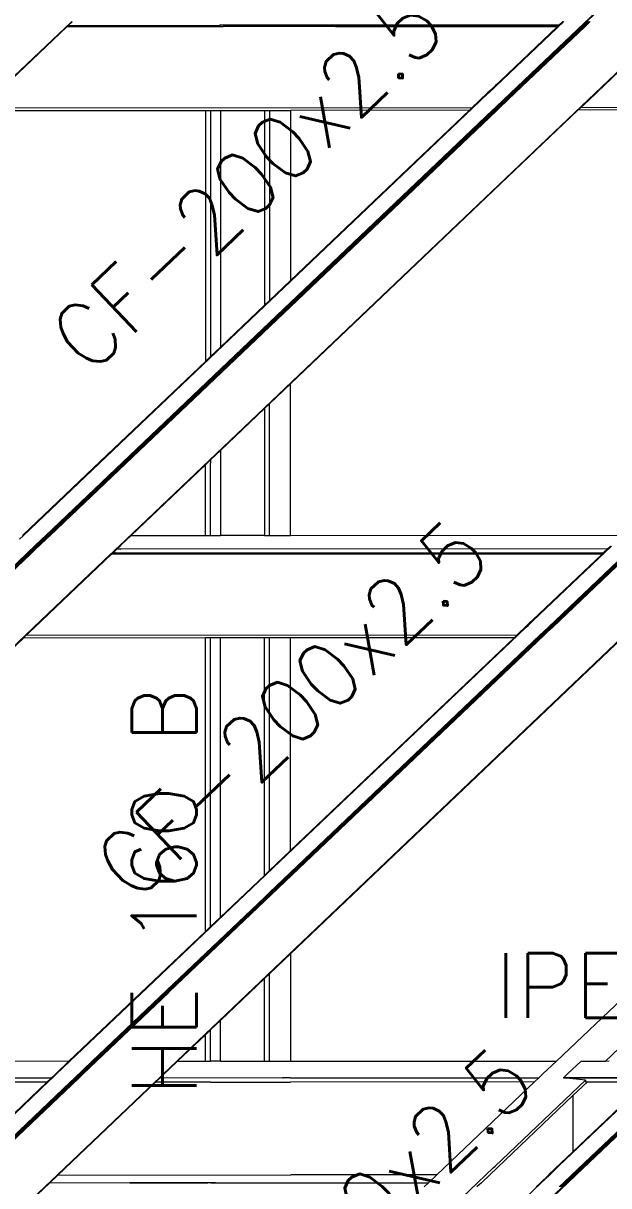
# Model space of a CAD drawing. Header units: millimetres. Extents: x 0 to 42, y 0 to 29.7.
# Drawn here: x 16.706 to 18.092, y 21.444 to 24.195 of the extents above; entities that cross this region are included whole.
import ezdxf
from ezdxf.enums import TextEntityAlignment as Align

# ---------------------------------------------------------------- set-up
doc = ezdxf.new("R2010")
doc.units = ezdxf.units.MM
doc.layers.add('BARRAS_DE_ACERO', color=7, linetype='Continuous', lineweight=9)
doc.layers.add('REFERENCIA_DE_LAS_BARRAS', color=2, linetype='Continuous', lineweight=9)
doc.styles.add('CYPETXT', font='romans__.ttf', dxfattribs={"height": 0.2})

msp = doc.modelspace()

# ---------------------------------------------------------------- linework, layer by layer
at = {"layer": 'BARRAS_DE_ACERO'}
for p, q in [((18.07476, 24.23189), (17.82565, 23.99497)), ((18.06314, 24.22311), (17.97227, 24.13668)), ((16.80897, 24.18715), (15.82384, 23.25024)), ((16.62576, 24.01249), (16.80933, 24.18707)), ((16.66953, 24.05584), (16.81991, 24.19886)), ((16.80912, 24.18729), (16.80897, 24.18715)), ((16.80912, 24.18729), (16.81223, 24.19025)), ((16.80933, 24.18707), (16.80934, 24.18708)), ((16.81537, 24.18707), (16.80933, 24.18707)), ((16.80934, 24.18708), (17.17685, 24.1873)), ((16.80934, 24.18708), (16.80936, 24.1871)), ((16.80936, 24.1871), (16.81244, 24.19003)), ((16.80936, 24.1871), (17.17661, 24.18733)), ((16.82144, 24.19901), (16.81223, 24.19025)), ((16.82143, 24.19858), (16.81244, 24.19003)), ((16.81244, 24.19003), (16.81285, 24.19003)), ((16.81285, 24.19003), (17.01645, 24.19015)), ((16.81537, 24.18707), (17.17685, 24.1873)), ((17.01645, 24.19015), (17.17027, 24.19024)), ((17.96912, 24.19072), (17.1729, 24.19025)), ((17.17661, 24.18733), (17.17908, 24.18733)), ((17.44531, 24.18749), (17.17908, 24.18733)), ((17.44531, 24.18749), (17.53261, 24.18754)), ((17.44548, 24.18746), (17.53281, 24.18752)), ((17.53281, 24.18751), (17.44548, 24.18746)), ((17.97121, 24.18781), (17.53261, 24.18754)), ((17.53281, 24.18752), (17.97119, 24.18779)), ((17.97117, 24.18777), (17.53281, 24.18751)), ((17.98574, 24.1995), (17.8082, 24.03065)), ((17.81836, 24.04235), (17.97117, 24.18777)), ((17.97178, 24.18777), (17.83003, 24.05295)), ((17.86823, 24.03281), (18.04357, 24.19957)), ((17.87061, 24.03025), (18.03629, 24.18782)), ((17.97119, 24.19072), (17.96912, 24.19072)), ((17.97117, 24.18777), (17.97119, 24.18779)), ((17.97156, 24.19072), (17.97119, 24.19072)), ((17.97121, 24.18781), (17.97119, 24.18779)), ((17.97427, 24.19073), (17.97121, 24.18781)), ((17.97428, 24.19074), (17.98349, 24.1995)), ((18.02782, 23.99907), (18.22791, 24.18937)), ((18.03629, 24.18782), (18.0486, 24.19953)), ((17.82639, 23.99795), (17.97227, 24.13668)), ((17.82141, 24.04474), (17.82321, 24.04646)), ((17.8236, 24.04683), (17.82321, 24.04646)), ((17.82969, 24.05263), (17.8236, 24.04683)), ((17.82969, 24.05263), (17.83003, 24.05295)), ((17.8055, 24.03022), (17.7684, 23.99494)), ((17.77065, 23.99494), (17.80638, 24.02891)), ((17.8017, 24.02602), (17.78821, 24.01319)), ((17.8055, 24.03022), (17.80552, 24.03024)), ((17.81195, 24.03627), (17.80552, 24.03024)), ((17.81286, 24.03714), (17.81195, 24.03627)), ((17.81319, 24.03744), (17.81286, 24.03714)), ((17.81397, 24.03817), (17.81319, 24.03744)), ((17.8141, 24.03829), (17.81397, 24.03817)), ((17.81433, 24.03852), (17.8141, 24.03829)), ((17.81502, 24.03916), (17.81433, 24.03852)), ((17.81502, 24.03916), (17.81678, 24.04084)), ((17.81549, 24.03915), (17.81798, 24.04149)), ((17.81678, 24.04084), (17.8175, 24.04153)), ((17.8175, 24.04153), (17.81755, 24.04158)), ((17.81755, 24.04158), (17.8176, 24.04163)), ((17.8176, 24.04163), (17.81761, 24.04164)), ((17.81769, 24.04172), (17.81761, 24.04164)), ((17.81769, 24.04172), (17.8177, 24.04173)), ((17.81803, 24.04204), (17.8177, 24.04173)), ((17.818, 24.04152), (17.81801, 24.04152)), ((17.81801, 24.04152), (17.81803, 24.04153)), ((17.81836, 24.04235), (17.81803, 24.04204)), ((17.81866, 24.04212), (17.81803, 24.04153)), ((17.86554, 24.03025), (17.8491, 24.01462)), ((17.85042, 24.01324), (17.86831, 24.03025)), ((17.85452, 24.01495), (17.86942, 24.02912)), ((17.86554, 24.03025), (17.86823, 24.03281)), ((17.86833, 24.03027), (17.86831, 24.03025)), ((17.86942, 24.02912), (17.87061, 24.03025)), ((17.7684, 23.99494), (16.60657, 23.99424)), ((16.89163, 23.16049), (17.76902, 23.99494)), ((17.83121, 23.99497), (16.94338, 23.1506)), ((18.02782, 23.99907), (16.95018, 22.97417)), ((17.28933, 23.29526), (18.04463, 24.0136)), ((17.77065, 23.99494), (17.33877, 23.58418)), ((17.76226, 23.9891), (17.7684, 23.99494)), ((17.78821, 24.01319), (17.76902, 23.99494)), ((17.81712, 23.98913), (17.82326, 23.99497)), ((17.82565, 23.99497), (17.81951, 23.98913)), ((17.82844, 23.99497), (17.82264, 23.98945)), ((17.82639, 23.99795), (17.82326, 23.99497)), ((17.82627, 23.98808), (17.83352, 23.99497)), ((17.82844, 23.99497), (17.83007, 23.99652)), ((17.83007, 23.99652), (17.8491, 24.01462)), ((17.83121, 23.99497), (17.8504, 24.01322)), ((17.83352, 23.99497), (17.85205, 24.0126)), ((17.85042, 24.01324), (17.8504, 24.01322)), ((17.85205, 24.0126), (17.85452, 24.01495)), ((18.02564, 23.99509), (18.0195, 23.98925)), ((18.04463, 24.0136), (18.04483, 24.01379)), ((17.82264, 23.98945), (16.76425, 22.98286)), ((16.76932, 22.98286), (17.82627, 23.98808)), ((17.13716, 23.98871), (17.13716, 23.3946)), ((17.27696, 23.9888), (17.28933, 23.98881)), ((17.28933, 23.98881), (17.33877, 23.98884)), ((17.28933, 23.98881), (17.28933, 23.53932)), ((17.33877, 23.53419), (17.81712, 23.98913)), ((17.81951, 23.98913), (17.33877, 23.53193)), ((17.33877, 23.53192), (17.81951, 23.98913)), ((17.33877, 23.58418), (17.27696, 23.5254)), ((17.28933, 23.53932), (17.33877, 23.58634)), ((17.27696, 23.5254), (16.70647, 22.98283)), ((17.33877, 23.53419), (16.75906, 22.98286)), ((17.28933, 23.53932), (17.27696, 23.52756)), ((17.28933, 23.4849), (17.33877, 23.53193)), ((17.28933, 23.4849), (17.33877, 23.53192)), ((17.33877, 23.53192), (17.33877, 23.53193)), ((17.28933, 23.4849), (16.76145, 22.98286)), ((17.28933, 23.29481), (17.33877, 23.34183)), ((17.33877, 22.98321), (17.33877, 23.34183)), ((17.28933, 23.29526), (16.96006, 22.98212)), ((17.17301, 23.18419), (17.27696, 23.28305)), ((17.14952, 23.16185), (17.17301, 23.18419)), ((17.17301, 23.18419), (17.17301, 22.98311)), ((16.70421, 22.98283), (16.88883, 23.15842)), ((16.70482, 22.98283), (16.89163, 23.16049)), ((16.767, 22.98286), (16.94338, 23.1506)), ((17.14952, 23.16185), (17.13716, 23.15009)), ((17.14952, 23.16185), (17.14952, 23.15396)), ((16.75498, 22.97405), (16.55221, 22.7812)), ((16.70647, 22.98283), (16.6972, 22.97402)), ((16.75894, 22.9752), (16.72067, 22.9388)), ((16.75218, 22.97405), (16.72802, 22.95106)), ((16.76006, 22.97405), (16.73407, 22.94934)), ((16.74979, 22.97405), (16.75906, 22.98286)), ((16.76145, 22.98286), (16.75218, 22.97405)), ((16.76425, 22.98286), (16.75498, 22.97405)), ((16.767, 22.98286), (16.75894, 22.9752)), ((16.76006, 22.97405), (16.76932, 22.98286)), ((16.93803, 22.96072), (16.96142, 22.98298)), ((16.96006, 22.98212), (16.93814, 22.96127)), ((16.96142, 22.98298), (16.96145, 22.98298)), ((17.14952, 22.9831), (17.17301, 22.98311)), ((17.27696, 22.98317), (17.17301, 22.98311)), ((17.28933, 22.98318), (17.33877, 22.98321)), ((17.33877, 22.98321), (18.12357, 22.98369)), ((16.51234, 22.74594), (16.72802, 22.95106)), ((16.72299, 22.9388), (16.73407, 22.94934)), ((16.92623, 22.95139), (16.91727, 22.94287)), ((16.91801, 22.94213), (16.9272, 22.95086)), ((16.92736, 22.95056), (16.92178, 22.94525)), ((16.93405, 22.95738), (16.9272, 22.95086)), ((16.92736, 22.95056), (16.92739, 22.95061)), ((16.93405, 22.95738), (16.93668, 22.95988)), ((16.93428, 22.95715), (16.93803, 22.96072)), ((16.9348, 22.95061), (16.93455, 22.95061)), ((16.93505, 22.95061), (16.9348, 22.95061)), ((16.93505, 22.95061), (16.93522, 22.95061)), ((16.93522, 22.95061), (16.93573, 22.95061)), ((16.93573, 22.95061), (16.93604, 22.95061)), ((16.93814, 22.96127), (16.93668, 22.95988)), ((17.91292, 22.78122), (18.09864, 22.95785)), ((18.0778, 22.93959), (18.09102, 22.95216)), ((18.08953, 22.95132), (18.0964, 22.95785)), ((18.09102, 22.95216), (18.09701, 22.95785)), ((16.50995, 22.74594), (16.71273, 22.9388)), ((16.54119, 22.7659), (16.72299, 22.9388)), ((16.55497, 22.7812), (16.72067, 22.9388)), ((16.73132, 22.76602), (16.91342, 22.93921)), ((16.91464, 22.93892), (16.73563, 22.76867)), ((16.74916, 22.78109), (16.91507, 22.93888)), ((16.91342, 22.93921), (16.91727, 22.94287)), ((16.91799, 22.94211), (16.91464, 22.93892)), ((16.91507, 22.93888), (17.8274, 22.93944)), ((16.91511, 22.93892), (16.91509, 22.9389)), ((16.91511, 22.93892), (16.91819, 22.94184)), ((16.91511, 22.93892), (16.91532, 22.93892)), ((17.88092, 22.93948), (16.9152, 22.9389)), ((16.91532, 22.93892), (18.07385, 22.93964)), ((16.91799, 22.94211), (16.91801, 22.94213)), ((16.91819, 22.94184), (16.9182, 22.94185)), ((16.91819, 22.94183), (16.91819, 22.94184)), ((16.91822, 22.94183), (16.91819, 22.94183)), ((16.91821, 22.94186), (16.9182, 22.94185)), ((16.91822, 22.94187), (16.91821, 22.94186)), ((16.91822, 22.94183), (16.92392, 22.94185)), ((16.92409, 22.94185), (16.92392, 22.94185)), ((16.92409, 22.94185), (18.0803, 22.94254)), ((18.0772, 22.93959), (17.91155, 22.78205)), ((17.91214, 22.78203), (18.0778, 22.93959)), ((18.13197, 22.93952), (17.94975, 22.76623)), ((18.1454, 22.94254), (17.95877, 22.76504)), ((18.13446, 22.93962), (17.96084, 22.77451)), ((17.96121, 22.76957), (18.14002, 22.93962)), ((17.96413, 22.77498), (18.13724, 22.93962)), ((18.07725, 22.93964), (18.0803, 22.94254)), ((16.74916, 22.78109), (16.7315, 22.76429)), ((17.91155, 22.78205), (17.90013, 22.77119)), ((17.91292, 22.78122), (17.90119, 22.77006)), ((16.7295, 22.76429), (16.71033, 22.74606)), ((16.7295, 22.76429), (16.73132, 22.76602)), ((17.89683, 22.76591), (17.87669, 22.74676)), ((17.89544, 22.76673), (17.87786, 22.75001)), ((17.87813, 22.74969), (17.89922, 22.76974)), ((17.89544, 22.76673), (17.90013, 22.77119)), ((17.89683, 22.76591), (17.90119, 22.77006)), ((17.90041, 22.77087), (17.89922, 22.76974)), ((17.90041, 22.77087), (17.90042, 22.77088)), ((17.90554, 22.77575), (17.90042, 22.77088)), ((17.92931, 22.74679), (17.94975, 22.76623)), ((17.95077, 22.76493), (17.93627, 22.75114)), ((17.95644, 22.76503), (17.93727, 22.74679)), ((17.95875, 22.76503), (17.94268, 22.74974)), ((17.95089, 22.76504), (17.95495, 22.7689)), ((17.95368, 22.76504), (17.96103, 22.77203)), ((17.95495, 22.7689), (17.96084, 22.77451)), ((17.95645, 22.76504), (17.95644, 22.76503)), ((17.96121, 22.76957), (17.95645, 22.76504)), ((17.95875, 22.76503), (17.95877, 22.76504)), ((17.96413, 22.77498), (17.96103, 22.77203)), ((15.65081, 21.73839), (16.71033, 22.74606)), ((16.70568, 22.74019), (16.7188, 22.75267)), ((16.99767, 21.91231), (17.87813, 22.74969)), ((17.03721, 21.7079), (18.12351, 22.74104)), ((17.04827, 21.90395), (17.93449, 22.74679)), ((17.04943, 21.90242), (17.93727, 22.74679)), ((17.93958, 22.74679), (17.0518, 21.90248)), ((17.27696, 21.93448), (18.12504, 22.74104)), ((17.31388, 22.21149), (17.87669, 22.74676)), ((17.92931, 22.74679), (17.33877, 22.18515)), ((18.12552, 22.74104), (17.33877, 21.99279)), ((17.9317, 22.74679), (17.34343, 22.18732)), ((17.87786, 22.75001), (17.87444, 22.74676)), ((17.9317, 22.74679), (17.93627, 22.75114)), ((17.94268, 22.74974), (17.93958, 22.74679)), ((17.96876, 21.73904), (19.02291, 22.74159)), ((19.35895, 22.74765), (18.01544, 21.46991)), ((17.31388, 22.21149), (17.14952, 22.05517)), ((17.34343, 22.18732), (16.87137, 21.73837)), ((17.33877, 22.18515), (17.28933, 22.13813)), ((17.27696, 22.12637), (17.28933, 22.13813)), ((17.17301, 22.07966), (17.14952, 22.05732)), ((17.13716, 22.04556), (16.81413, 21.73834)), ((16.99949, 21.91248), (17.14952, 22.05517)), ((17.14952, 22.05732), (17.13716, 22.04556)), ((17.27696, 21.93448), (17.03901, 21.70819)), ((17.17301, 21.83515), (17.27696, 21.93401)), ((17.27696, 21.93401), (17.28933, 21.94577)), ((17.27696, 21.73861), (17.27696, 21.93401)), ((17.28933, 21.73862), (17.28933, 21.94577)), ((16.81475, 21.73834), (16.99507, 21.90984)), ((16.99949, 21.91248), (16.81639, 21.73834)), ((17.04942, 21.90242), (16.87693, 21.73837)), ((17.05053, 21.90127), (16.87925, 21.73837)), ((16.99767, 21.91231), (16.99507, 21.90984)), ((17.04943, 21.90242), (17.04942, 21.90242)), ((17.05053, 21.90127), (17.0518, 21.90248)), ((16.81413, 21.73834), (16.02545, 21.73785)), ((16.81413, 21.73834), (16.78196, 21.70775)), ((16.78423, 21.70775), (16.81639, 21.73834)), ((16.81475, 21.73834), (16.7845, 21.70957)), ((16.87693, 21.73837), (16.8249, 21.68889)), ((16.82724, 21.69866), (16.86899, 21.73837)), ((16.87137, 21.73837), (16.82959, 21.69863)), ((16.8471, 21.70778), (16.87925, 21.73837)), ((17.07135, 21.73849), (17.04978, 21.71798)), ((17.07138, 21.73849), (17.07135, 21.73849)), ((17.13716, 21.73853), (17.14952, 21.73854)), ((17.17301, 21.73855), (17.27696, 21.73861)), ((17.27696, 21.73861), (17.28933, 21.73862)), ((17.28933, 21.73862), (17.33877, 21.73865)), ((17.93659, 21.70844), (17.96876, 21.73904)), ((17.95344, 21.47226), (18.23412, 21.7392)), ((18.02663, 21.73907), (17.99446, 21.70848)), ((18.02663, 21.73907), (18.08451, 21.73911)), ((16.78259, 21.70775), (16.7845, 21.70957)), ((17.03721, 21.7079), (17.02762, 21.69878)), ((17.02936, 21.69901), (17.0387, 21.7079)), ((17.02957, 21.69875), (17.03919, 21.7079)), ((17.03901, 21.70819), (17.0387, 21.7079)), ((17.03919, 21.7079), (17.04978, 21.71798)), ((17.93659, 21.70844), (17.92701, 21.69933)), ((18.20359, 21.70861), (17.97445, 21.49069)), ((17.99446, 21.70848), (17.98488, 21.69937)), ((16.81697, 21.68889), (15.55566, 20.48932)), ((16.8249, 21.68889), (15.56359, 20.48932)), ((16.81935, 21.68889), (15.73486, 20.65748)), ((16.77234, 21.6986), (15.84329, 21.69804)), ((16.7621, 21.68886), (15.84331, 21.6883)), ((16.773, 21.69863), (16.51172, 21.45014)), ((16.76744, 21.69178), (16.51247, 21.44929)), ((16.7621, 21.68886), (16.53094, 21.46901)), ((16.59243, 21.47042), (16.82215, 21.68889)), ((16.83747, 21.69863), (16.59481, 21.46785)), ((16.77234, 21.6986), (16.7621, 21.68886)), ((16.76744, 21.69178), (16.77464, 21.69863)), ((16.77237, 21.69863), (16.77234, 21.6986)), ((16.78196, 21.70775), (16.77237, 21.69863)), ((16.78259, 21.70775), (16.773, 21.69863)), ((16.77464, 21.69863), (16.77493, 21.69891)), ((16.77493, 21.69891), (16.78423, 21.70775)), ((16.78769, 21.46916), (17.01885, 21.68901)), ((16.78795, 21.47085), (17.01734, 21.68901)), ((16.7902, 21.47108), (17.01935, 21.68901)), ((16.82724, 21.69866), (16.81697, 21.68889)), ((16.81935, 21.68889), (16.82488, 21.69415)), ((16.83242, 21.69866), (16.82215, 21.68889)), ((16.82488, 21.69415), (16.82959, 21.69863)), ((16.83242, 21.69866), (16.83463, 21.70076)), ((16.8471, 21.70778), (16.83747, 21.69863)), ((17.01885, 21.68901), (17.02912, 21.69878)), ((17.02954, 21.69871), (17.01935, 21.68901)), ((17.14952, 21.68909), (17.01935, 21.68901)), ((17.02936, 21.69901), (17.02912, 21.69878)), ((17.14952, 21.68909), (17.33877, 21.6892)), ((17.32034, 21.69894), (17.32036, 21.69894)), ((17.32036, 21.69894), (17.32051, 21.69894)), ((17.32066, 21.69894), (17.32051, 21.69894)), ((17.32097, 21.69894), (17.32066, 21.69894)), ((17.32097, 21.69894), (17.32112, 21.69894)), ((17.32128, 21.69894), (17.32112, 21.69894)), ((17.32128, 21.69894), (17.32135, 21.69894)), ((17.32144, 21.69894), (17.32135, 21.69894)), ((17.32176, 21.69894), (17.32144, 21.69894)), ((17.32176, 21.69894), (17.32192, 21.69894)), ((17.32208, 21.69894), (17.32192, 21.69894)), ((17.32224, 21.69894), (17.32208, 21.69894)), ((17.32274, 21.69894), (17.32257, 21.69894)), ((17.32291, 21.69894), (17.32274, 21.69894)), ((17.32308, 21.69894), (17.32291, 21.69894)), ((17.32325, 21.69894), (17.32308, 21.69894)), ((17.32829, 21.69894), (17.32848, 21.69894)), ((17.33237, 21.69894), (17.33257, 21.69894)), ((17.33719, 21.69894), (17.33742, 21.69894)), ((17.33811, 21.69894), (17.33834, 21.69894)), ((17.33834, 21.69894), (17.33867, 21.69894)), ((17.33867, 21.69894), (17.33881, 21.69894)), ((17.91673, 21.68956), (17.33877, 21.6892)), ((17.91673, 21.68956), (17.68557, 21.46971)), ((18.03718, 21.6941), (17.8232, 21.49059)), ((17.92697, 21.6993), (17.91673, 21.68956)), ((17.98488, 21.69937), (17.98472, 21.69937)), ((17.98487, 21.69936), (17.98472, 21.69937)), ((17.98485, 21.69934), (17.98487, 21.69936)), ((17.98485, 21.69934), (17.985, 21.69934)), ((17.98499, 21.69936), (17.98487, 21.69936)), ((17.98502, 21.69934), (17.985, 21.69934)), ((17.98502, 21.69934), (17.98507, 21.69934)), ((17.98505, 21.69933), (17.98502, 21.69934)), ((17.98507, 21.69933), (17.98505, 21.69933)), ((17.98506, 21.69936), (17.98516, 21.69936)), ((17.98509, 21.69934), (17.98507, 21.69934)), ((17.98507, 21.69933), (17.98513, 21.69933)), ((17.98509, 21.69934), (17.98513, 21.69934)), ((17.98522, 21.69936), (17.98516, 21.69936)), ((17.98516, 21.69933), (17.98522, 21.69932)), ((17.98522, 21.69937), (17.99119, 21.69937)), ((17.98522, 21.69936), (17.9862, 21.69936)), ((18.03718, 21.6941), (17.98522, 21.69932)), ((17.98528, 21.69934), (17.98524, 21.69934)), ((17.98926, 21.69934), (17.98528, 21.69934)), ((17.99119, 21.69937), (17.9862, 21.69936)), ((18.19172, 21.69946), (17.98926, 21.69934)), ((18.00518, 21.46991), (18.23633, 21.68975)), ((18.04167, 21.68964), (18.00751, 21.65716)), ((18.23873, 21.68975), (18.00757, 21.46991)), ((18.00926, 21.69938), (18.19176, 21.6995)), ((18.01037, 21.46991), (18.24152, 21.68975)), ((18.04167, 21.68964), (18.18148, 21.68972)), ((18.00751, 21.65716), (17.81051, 21.46979)), ((18.00751, 21.52427), (17.9506, 21.47015)), ((17.81828, 21.48591), (17.8232, 21.49059)), ((17.95257, 21.46988), (17.97445, 21.49069)), ((15.75603, 20.48944), (16.78795, 21.47085)), ((16.78686, 21.46837), (16.76811, 21.45053)), ((16.78817, 21.46915), (16.76834, 21.45029)), ((16.78686, 21.46837), (16.78766, 21.46913)), ((16.78766, 21.46913), (16.78769, 21.46916)), ((16.78817, 21.46915), (16.7902, 21.47108)), ((16.78817, 21.46915), (17.33936, 21.46947)), ((18.01539, 21.46987), (17.15784, 20.65429)), ((17.68554, 21.46968), (17.33936, 21.46947)), ((17.66572, 21.45083), (17.68554, 21.46968)), ((17.68554, 21.46968), (17.68557, 21.46971)), ((17.78148, 21.4509), (17.80129, 21.46975)), ((17.79065, 21.45091), (17.81047, 21.46976)), ((17.80133, 21.46978), (17.80129, 21.46975)), ((17.80133, 21.46978), (17.81828, 21.48591)), ((17.81047, 21.46976), (17.81051, 21.46979)), ((17.95032, 21.46988), (17.93046, 21.45099)), ((17.95094, 21.46988), (17.93106, 21.45097)), ((17.93183, 21.45016), (17.95257, 21.46988)), ((17.9506, 21.47015), (17.95032, 21.46988)), ((17.95094, 21.46988), (17.95344, 21.47226)), ((18.00518, 21.46991), (17.98532, 21.45102)), ((18.00753, 21.46987), (17.98771, 21.45102)), ((18.01033, 21.46987), (17.99051, 21.45102)), ((18.00753, 21.46987), (18.00757, 21.46991)), ((18.01313, 21.46991), (18.01309, 21.46987)), ((18.01539, 21.46987), (18.01544, 21.46991)), ((15.96364, 20.68543), (16.76786, 21.45029)), ((16.76786, 21.45029), (16.76811, 21.45053)), ((16.76832, 21.45027), (16.76833, 21.45028)), ((16.76834, 21.45029), (16.76833, 21.45028)), ((16.76833, 21.45028), (16.76834, 21.45027)), ((17.14337, 21.45051), (16.76834, 21.45029)), ((17.93183, 21.45016), (17.10553, 20.6643)), ((17.14978, 21.4505), (17.28933, 21.45058)), ((17.20358, 20.90131), (17.78148, 21.4509)), ((17.28933, 21.45058), (17.6657, 21.45081)), ((17.65544, 21.44105), (17.6657, 21.45081)), ((17.6657, 21.45081), (17.66572, 21.45083)), ((17.79065, 21.45091), (17.78036, 21.44112)), ((17.92113, 21.44152), (17.93074, 21.45066)), ((17.93106, 21.45097), (17.93074, 21.45066)), ((17.97504, 21.44125), (17.9853, 21.451)), ((17.97744, 21.44125), (17.98769, 21.451)), ((17.98024, 21.44125), (17.99051, 21.45102)), ((17.9853, 21.451), (17.98532, 21.45102)), ((17.98769, 21.451), (17.98771, 21.45102))]:
    msp.add_line(p, q, dxfattribs=at)
for points in [[(17.17191, 24.19025), (17.17063, 24.19024), (17.17027, 24.19024)], [(17.17191, 24.19025), (17.1723, 24.19024), (17.1729, 24.19025)], [(18.0463, 24.19953), (18.03198, 24.18591), (17.89145, 24.05226), (17.86833, 24.03027)], [(17.97428, 24.19074), (17.97427, 24.19073), (17.97118, 24.19073), (17.97156, 24.19072)], [(17.97178, 24.18777), (17.97458, 24.19043), (17.98411, 24.1995)], [(18.04483, 24.01379), (18.228, 24.188), (18.22816, 24.18815)], [(18.04483, 24.01334), (18.04485, 24.01336), (18.22839, 24.18791), (18.24408, 24.18793)], [(17.80611, 24.03022), (17.80575, 24.02988), (17.8017, 24.02602)], [(17.80611, 24.03022), (17.80636, 24.03045), (17.80729, 24.03132), (17.81281, 24.0366), (17.81549, 24.03915)], [(17.80638, 24.02891), (17.80775, 24.03022), (17.80777, 24.03024), (17.8082, 24.03065)], [(17.818, 24.04151), (17.81801, 24.04151), (17.818, 24.04151), (17.81798, 24.04149)], [(17.81866, 24.04212), (17.8193, 24.04275), (17.81998, 24.04339), (17.8208, 24.04417), (17.82141, 24.04474)], [(19.18164, 23.98996), (19.18778, 23.9958), (18.02564, 23.99509), (18.04483, 24.01334)], [(16.60968, 23.98839), (17.13716, 23.98871), (17.14952, 23.98872), (17.14952, 23.40636)], [(17.14952, 23.98872), (17.17301, 23.98873), (17.17301, 23.4287)], [(17.17301, 23.98873), (17.27696, 23.9888), (17.27696, 23.52756)], [(19.18164, 23.98996), (18.0195, 23.98925), (17.33877, 23.34183)], [(17.27696, 23.52756), (17.17301, 23.4287), (17.14952, 23.40636), (17.13716, 23.3946), (16.88883, 23.15842)], [(17.28933, 22.98318), (17.28933, 23.29481), (17.27696, 23.28305)], [(17.27696, 23.28305), (17.27696, 22.98317), (17.28933, 22.98318)], [(17.13716, 22.98309), (17.14952, 22.9831), (17.14952, 23.15396)], [(16.74979, 22.97405), (16.71581, 22.94173), (16.71273, 22.9388)], [(16.92623, 22.95139), (16.93229, 22.95715), (16.95018, 22.97417)], [(16.93455, 22.95061), (16.92739, 22.95061), (16.93428, 22.95715)], [(18.0803, 22.94254), (18.08953, 22.95132), (16.93604, 22.95061)], [(16.91507, 22.93888), (16.91509, 22.9389), (16.9152, 22.9389)], [(16.92178, 22.94525), (16.91822, 22.94188), (16.91822, 22.94187), (16.91823, 22.94187)], [(17.8274, 22.93944), (18.0772, 22.93959), (18.07721, 22.9396), (17.88092, 22.93948)], [(18.07721, 22.9396), (18.07725, 22.93964), (18.07385, 22.93964)], [(17.91214, 22.78203), (17.91207, 22.78196), (17.90554, 22.77575)], [(16.70616, 22.74019), (16.71233, 22.74606), (16.7315, 22.76429)], [(16.73563, 22.76867), (16.73284, 22.76602), (16.73102, 22.76429), (16.7188, 22.75267)], [(17.95368, 22.76504), (17.95367, 22.76503), (17.93833, 22.75045)], [(17.95077, 22.76493), (17.95088, 22.76503), (17.95089, 22.76504)], [(16.70616, 22.74019), (16.02545, 22.0928), (16.02545, 21.73785)], [(17.13716, 22.04556), (17.13716, 22.74045), (16.70616, 22.74019)], [(17.86827, 22.74089), (17.87444, 22.74676), (16.71233, 22.74606)], [(17.14952, 22.05732), (17.14952, 22.74046), (17.13716, 22.74045)], [(17.17301, 22.07966), (17.17301, 22.74047), (17.14952, 22.74046)], [(17.27696, 22.17852), (17.27696, 22.74053), (17.17301, 22.74047)], [(17.28933, 22.19028), (17.28933, 22.74054), (17.27696, 22.74053)], [(17.33877, 22.2373), (17.33877, 22.74057), (17.28933, 22.74054)], [(17.33877, 22.2373), (17.86827, 22.74089), (17.33877, 22.74057)], [(17.93833, 22.75045), (17.93761, 22.74976), (17.93449, 22.74679)], [(19.13865, 22.74166), (18.08451, 21.73911), (18.09371, 21.73912)], [(17.33877, 22.2373), (17.28933, 22.19028), (17.27696, 22.17852), (17.17301, 22.07966)], [(17.27696, 22.12637), (17.04488, 21.90565), (16.86899, 21.73837)], [(17.28933, 21.94577), (17.33877, 21.99279), (17.33877, 21.73865), (17.96876, 21.73904)], [(16.83463, 21.70076), (16.87417, 21.73837), (17.04827, 21.90395)], [(18.46878, 21.90327), (18.2963, 21.73923), (18.25309, 21.69813), (18.24428, 21.68975), (18.01313, 21.46991)], [(17.17301, 21.73855), (17.17301, 21.83515), (17.14952, 21.81281)], [(17.17301, 21.73855), (17.14952, 21.73854), (17.14952, 21.81281), (17.13716, 21.80105)], [(17.01734, 21.68901), (17.02758, 21.69875), (17.02762, 21.69878)], [(17.02996, 21.69875), (17.02957, 21.69875), (17.02954, 21.69871)], [(17.32034, 21.69894), (17.32021, 21.69894), (17.02996, 21.69875)], [(17.32224, 21.69894), (17.3224, 21.69894), (17.32257, 21.69894)], [(17.32829, 21.69894), (17.3281, 21.69894), (17.32791, 21.69894), (17.32772, 21.69894), (17.32753, 21.69894), (17.32734, 21.69894), (17.32716, 21.69894), (17.32698, 21.69894), (17.3268, 21.69894), (17.32662, 21.69894), (17.32644, 21.69894), (17.32626, 21.69894), (17.32608, 21.69894), (17.3259, 21.69894), (17.32572, 21.69894), (17.32554, 21.69894), (17.32536, 21.69894), (17.32518, 21.69894), (17.325, 21.69894), (17.32482, 21.69894), (17.32464, 21.69894), (17.32446, 21.69894), (17.32428, 21.69894), (17.3241, 21.69894), (17.32393, 21.69894), (17.32376, 21.69894), (17.32359, 21.69894), (17.32342, 21.69894), (17.32325, 21.69894)], [(17.33, 21.69894), (17.32981, 21.69894), (17.32962, 21.69894), (17.32943, 21.69894), (17.32924, 21.69894), (17.32905, 21.69894), (17.32886, 21.69894), (17.32867, 21.69894), (17.32848, 21.69894)], [(17.33, 21.69894), (17.33019, 21.69894), (17.33038, 21.69894)], [(17.33237, 21.69894), (17.33217, 21.69894), (17.33197, 21.69894), (17.33177, 21.69894), (17.33157, 21.69894), (17.33137, 21.69894), (17.33117, 21.69894), (17.33097, 21.69894), (17.33077, 21.69894), (17.33057, 21.69894), (17.33038, 21.69894)], [(17.33719, 21.69894), (17.33697, 21.69894), (17.33675, 21.69894), (17.33653, 21.69894), (17.33631, 21.69894), (17.33609, 21.69894), (17.33587, 21.69894), (17.33565, 21.69894), (17.33544, 21.69894), (17.33523, 21.69894), (17.33502, 21.69894), (17.33481, 21.69894), (17.3346, 21.69894), (17.33439, 21.69894), (17.33418, 21.69894), (17.33397, 21.69894), (17.33377, 21.69894), (17.33357, 21.69894), (17.33337, 21.69894), (17.33317, 21.69894), (17.33297, 21.69894), (17.33277, 21.69894), (17.33257, 21.69894)], [(17.33811, 21.69894), (17.33788, 21.69894), (17.33765, 21.69894), (17.33742, 21.69894)], [(17.33881, 21.69894), (17.92697, 21.6993), (17.92701, 21.69933)], [(17.98488, 21.69937), (17.98502, 21.69937), (17.98522, 21.69937)], [(17.98499, 21.69936), (17.98502, 21.69936), (17.98506, 21.69936)], [(17.98516, 21.69934), (17.98522, 21.69934), (17.98524, 21.69934)], [(18.00751, 21.65716), (18.00751, 21.52427), (18.18148, 21.68972)], [(18.00926, 21.69938), (18.19174, 21.69948), (18.19176, 21.6995)], [(18.03718, 21.6941), (18.03718, 21.68964), (18.04167, 21.68964)], [(18.01309, 21.46987), (17.15754, 20.6562), (17.15782, 20.65477)], [(18.01037, 21.46991), (18.01035, 21.46989), (18.01033, 21.46987)], [(16.76834, 21.45027), (16.76832, 21.45027), (16.75806, 21.44051)], [(17.14968, 21.45052), (17.14337, 21.4505), (16.95793, 21.45039)], [(16.95793, 21.45039), (17.14337, 21.45051), (17.14337, 21.4505)], [(17.14978, 21.4505), (17.16137, 21.45052), (17.14968, 21.45052)], [(17.92018, 21.44121), (17.93044, 21.45097), (17.93046, 21.45099)]]:
    msp.add_lwpolyline(points, dxfattribs=at)
for points in [[(17.33877, 23.58634), (17.76226, 23.9891), (17.33877, 23.98884), (17.33877, 23.58634)], [(17.13716, 23.15009), (16.96145, 22.98298), (17.13716, 22.98309), (17.13716, 23.15009)], [(17.13716, 21.80105), (17.07138, 21.73849), (17.13716, 21.73853), (17.13716, 21.80105)], [(17.98513, 21.69933), (17.98516, 21.69934), (17.98513, 21.69934)]]:
    msp.add_lwpolyline(points, close=True, dxfattribs=at)

# ---------------------------------------------------------------- texts
at = {"layer": 'REFERENCIA_DE_LAS_BARRAS', "style": 'CYPETXT'}
for s, rotation, width, p, p2 in [('CF-200x2.5', 43.60023, 0.812714, (16.86305, 23.35941), (17.71521, 24.17093)), ('CF-200x2.5', 43.60023, 0.812714, (16.96909, 22.11123), (17.82125, 22.92274)), ('HE 160 B', 90, 0.776302, (17.11624, 21.65581), (17.11624, 22.62331)), ('CF-200x2.5', 43.60023, 0.812714, (17.07513, 20.86304), (17.92729, 21.67456))]:
    msp.add_text(s, height=0.153333, rotation=rotation, dxfattribs=dict(at, width=width)).set_placement(p, p2, align=Align.FIT)
at = {"layer": 'REFERENCIA_DE_LAS_BARRAS', "style": 'CYPETXT', "width": 0.844169}
msp.add_text('IPE 270', height=0.153333, dxfattribs=at).set_placement((17.82295, 21.84104), (18.62845, 21.84104), align=Align.FIT)

doc.saveas('drawing.dxf')
